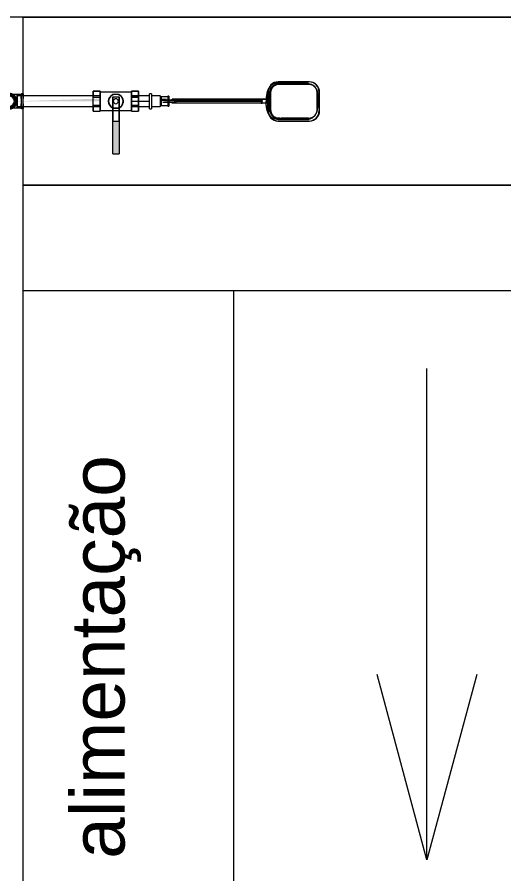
# Model space of a CAD drawing. Header units: metres. Extents: x 5 to 242, y -3 to 162.
# Drawn here: x 145.027 to 146.184, y 105.176 to 107.214 of the extents above; entities that cross this region are included whole.
import ezdxf

# ---------------------------------------------------------------- set-up
doc = ezdxf.new("R2010")
doc.units = ezdxf.units.M
doc.layers.add('1053_ARQ_BASE_MATADOURO_2_dwg', color=7, linetype='Continuous', lineweight=5, true_color=0x767676)
doc.layers.add('1053_ARQ_BASE_MATADOURO_dwg', color=7, linetype='Continuous', lineweight=5, true_color=0x767676)
for name, color, linetype, lineweight in [('A-PISO', 7, 'Continuous', 5), ('P-PIPE', 7, 'Continuous', 5), ('P-PIPE-CNTR', 7, 'Continuous', 5), ('P-SANR-FIXT', 7, 'Continuous', 5)]:
    doc.layers.add(name, color=color, linetype=linetype, lineweight=lineweight)
doc.styles.add('Arial_2', font='arial.ttf', dxfattribs={"height": 0.1275})

# ---------------------------------------------------------------- blocks, each defined once
blk = doc.blocks.new('RES_Torneira de Boia haste ABS Fortlev - RES_Torneira de Boia haste ABS Fortlev-V70-TÉRREO 1_20')
at = {"layer": 'P-SANR-FIXT', "color": 9, "true_color": 0xc0c0c0}
for p, q in [((-0.0178, 0), (-0.0178, -0.0049)), ((-0.0178, 0), (0.0178, 0)), ((-0.0178, 0), (0.0178, 0)), ((0.0178, -0.0049), (-0.0178, -0.0049)), ((0.0178, -0.0049), (-0.0178, -0.0049)), ((-0.0128, -0.0049), (-0.0128, -0.025)), ((0.0128, -0.0049), (-0.0128, -0.0049)), ((0.0128, -0.0049), (-0.0128, -0.0049)), ((0.0128, -0.025), (0.0128, -0.0049)), ((0.0178, -0.0049), (0.0178, 0)), ((-0.0128, -0.025), (-0.01, -0.0278)), ((0.0128, -0.025), (-0.0128, -0.025)), ((0.0128, -0.025), (-0.0128, -0.025)), ((-0.01, -0.0278), (-0.01, -0.0433)), ((0.01, -0.0278), (-0.01, -0.0278)), ((0.01, -0.0278), (-0.01, -0.0278)), ((-0.0025, -0.0317), (-0.0025, -0.0359)), ((-0.0025, -0.0332), (-0.0025, -0.0536)), ((-0.0025, -0.0585), (-0.0025, -0.0359)), ((0.0022, -0.0302), (0.0022, -0.0406)), ((0.0022, -0.0302), (0.0022, -0.0308)), ((0.0022, -0.0308), (0.0022, -0.0352)), ((0.0022, -0.0359), (0.0022, -0.0317)), ((0.0022, -0.0352), (0.0022, -0.0332)), ((0.0022, -0.0401), (0.0022, -0.0352)), ((0.0022, -0.0536), (0.0022, -0.0352)), ((0.0022, -0.0359), (0.0022, -0.0403)), ((0.0022, -0.0403), (0.0022, -0.0401)), ((0.0022, -0.0403), (0.0022, -0.0406)), ((0.0022, -0.0403), (0.0022, -0.0585)), ((0.004, -0.0407), (0.004, -0.0302)), ((0.004, -0.0308), (0.004, -0.0302)), ((0.004, -0.0401), (0.004, -0.0308)), ((0.004, -0.0407), (0.004, -0.0401)), ((0.01, -0.0278), (0.0128, -0.025)), ((0.01, -0.0433), (0.01, -0.0278)), ((-0.01, -0.0433), (-0.0119, -0.0438)), ((-0.0119, -0.0438), (-0.0119, -0.0461)), ((0.0119, -0.0438), (-0.0119, -0.0438)), ((0.0119, -0.0438), (-0.0119, -0.0438)), ((0.0119, -0.0461), (-0.0119, -0.0461)), ((0.0119, -0.0461), (-0.0119, -0.0461)), ((0.01, -0.0433), (-0.01, -0.0433)), ((0.01, -0.0433), (-0.01, -0.0433)), ((-0.0048, -0.0539), (-0.0048, -0.0541)), ((-0.0025, -0.0539), (-0.0048, -0.0539)), ((-0.0048, -0.2664), (-0.0048, -0.0539)), ((-0.0048, -0.0541), (-0.0025, -0.0541)), ((-0.0048, -0.2666), (-0.0048, -0.0541)), ((-0.0025, -0.0536), (-0.0025, -0.0624)), ((-0.0025, -0.0624), (-0.0025, -0.0539)), ((-0.0025, -0.0539), (-0.0025, -0.0541)), ((-0.0025, -0.0541), (-0.0025, -0.0626)), ((-0.0025, -0.0585), (-0.0025, -0.0625)), ((0.0005, -0.0597), (-0.0005, -0.0597)), ((-0.0005, -0.0597), (-0.0005, -0.0624)), ((-0.0005, -0.2653), (-0.0005, -0.0597)), ((-0.0005, -0.061), (-0.0005, -0.0626)), ((-0.0005, -0.061), (0.0005, -0.061)), ((-0.0005, -0.2677), (-0.0005, -0.061)), ((0.0005, -0.0624), (0.0005, -0.0597)), ((0.0005, -0.2653), (0.0005, -0.0597)), ((0.0005, -0.0626), (0.0005, -0.061)), ((0.0005, -0.2677), (0.0005, -0.061)), ((0.0022, -0.0541), (0.0022, -0.0539)), ((0.0048, -0.0539), (0.0022, -0.0539)), ((0.0022, -0.0626), (0.0022, -0.0541)), ((0.0022, -0.0541), (0.0048, -0.0541)), ((0.0022, -0.0625), (0.0022, -0.0585)), ((0.0048, -0.0541), (0.0048, -0.0539)), ((0.0048, -0.2666), (0.0048, -0.0541)), ((0.0119, -0.0438), (0.01, -0.0433)), ((0.0119, -0.0461), (0.0119, -0.0438)), ((-0.0005, -0.0624), (-0.0025, -0.0624)), ((-0.0025, -0.0626), (-0.0005, -0.0626)), ((-0.0005, -0.2664), (-0.0005, -0.0624)), ((-0.0005, -0.2666), (-0.0005, -0.0626)), ((0.0022, -0.0624), (0.0005, -0.0624)), ((0.0005, -0.2664), (0.0005, -0.0624)), ((0.0005, -0.0626), (0.0022, -0.0626)), ((0.0005, -0.2666), (0.0005, -0.0626)), ((-0.0229, -0.2815), (-0.0048, -0.2815)), ((-0.0048, -0.2826), (-0.0229, -0.2826)), ((0.0048, -0.2652), (-0.0048, -0.2652)), ((-0.0048, -0.2807), (-0.0048, -0.2652)), ((-0.0005, -0.2666), (-0.0048, -0.2666)), ((-0.0048, -0.2677), (0.0048, -0.2677)), ((-0.0048, -0.2832), (-0.0048, -0.2677)), ((-0.0048, -0.2807), (0.0048, -0.2807)), ((-0.0048, -0.2815), (-0.0048, -0.2807)), ((-0.0048, -0.2815), (0.0048, -0.2815)), ((-0.0048, -0.2826), (-0.0048, -0.2815)), ((0.0048, -0.2826), (-0.0048, -0.2826)), ((-0.0048, -0.2832), (-0.0048, -0.2826)), ((0.0048, -0.2832), (-0.0048, -0.2832)), ((-0.0005, -0.2653), (0.0005, -0.2653)), ((-0.0005, -0.2677), (-0.0005, -0.2666)), ((0.0005, -0.2677), (-0.0005, -0.2677)), ((0.0048, -0.2666), (0.0005, -0.2666)), ((0.0005, -0.2666), (0.0005, -0.2677)), ((0.0048, -0.2807), (0.0048, -0.2666)), ((0.0048, -0.2677), (0.0048, -0.2832)), ((0.0048, -0.2807), (0.0048, -0.2815)), ((0.0048, -0.2815), (0.0209, -0.2815)), ((0.0048, -0.2815), (0.0048, -0.2826)), ((0.0209, -0.2826), (0.0048, -0.2826)), ((0.0048, -0.2826), (0.0048, -0.2832)), ((-0.0472, -0.305), (-0.0472, -0.3061)), ((-0.0472, -0.3791), (-0.0472, -0.305)), ((-0.0427, -0.3029), (-0.0427, -0.3756)), ((-0.0198, -0.2864), (0, -0.2864)), ((0, -0.2875), (-0.0169, -0.2875)), ((0, -0.2864), (0.0198, -0.2864)), ((0.0169, -0.2875), (0, -0.2875)), ((0.0427, -0.3756), (0.0427, -0.3029)), ((-0.0472, -0.3061), (-0.0472, -0.3802)), ((-0.0412, -0.3785), (-0.0412, -0.3057)), ((-0.0403, -0.3126), (-0.0403, -0.3777)), ((-0.0403, -0.3779), (-0.0403, -0.3128)), ((-0.0399, -0.3068), (-0.0399, -0.3088)), ((0.0399, -0.3795), (0.0399, -0.3068)), ((0.0412, -0.3057), (0.0412, -0.3785)), ((0.0461, -0.3069), (0.0461, -0.3058)), ((0.0461, -0.3058), (0.0461, -0.3788)), ((0.0461, -0.3798), (0.0461, -0.3069)), ((0.0209, -0.4031), (-0.0225, -0.4031)), ((-0.0225, -0.4041), (0.0209, -0.4041)), ((0, -0.3978), (-0.0198, -0.3978)), ((-0.0169, -0.3988), (0, -0.3988)), ((0.0198, -0.3978), (0, -0.3978)), ((0, -0.3988), (0.0169, -0.3988))]:
    blk.add_line(p, q, dxfattribs=at)
at = {"layer": 'P-SANR-FIXT', "color": 254, "true_color": 0xd3d3d3}
for p, q in [((0.0022, -0.0624), (0.0022, -0.0536)), ((0.0022, -0.0539), (0.0022, -0.0624)), ((0.0048, -0.0541), (0.0048, -0.2664)), ((-0.0048, -0.2652), (-0.0048, -0.2677)), ((-0.0048, -0.2666), (-0.0048, -0.2664)), ((-0.0048, -0.2664), (-0.0005, -0.2664)), ((-0.0005, -0.2664), (-0.0005, -0.2653)), ((0.0005, -0.2653), (0.0005, -0.2664)), ((0.0005, -0.2664), (0.0048, -0.2664))]:
    blk.add_line(p, q, dxfattribs=at)
at = {"layer": 'P-SANR-FIXT', "color": 254, "true_color": 0xe0e0e0}
for p, q in [((0.0048, -0.2677), (0.0048, -0.2652)), ((0.0048, -0.2664), (0.0048, -0.2666))]:
    blk.add_line(p, q, dxfattribs=at)
at = {"layer": 'P-SANR-FIXT', "color": 9, "true_color": 0xc0c0c0, "flags": 128}
for points in [[(0.004, -0.0302), (0.0031, -0.0302), (0.0022, -0.0302)], [(0.0022, -0.0406), (0.0031, -0.0407), (0.004, -0.0407)], [(-0.0427, -0.3029), (-0.0424, -0.2996), (-0.0417, -0.2965), (-0.0406, -0.2937), (-0.0393, -0.2914), (-0.038, -0.2894), (-0.0365, -0.2877), (-0.0352, -0.2864), (-0.0338, -0.2853), (-0.0325, -0.2843), (-0.0313, -0.2835), (-0.0301, -0.2829), (-0.029, -0.2823), (-0.0279, -0.2817), (-0.0268, -0.2813), (-0.0258, -0.2809), (-0.0247, -0.2805), (-0.0237, -0.2801), (-0.0227, -0.2798), (-0.0217, -0.2795), (-0.0207, -0.2793), (-0.0196, -0.279), (-0.0186, -0.2788), (-0.0176, -0.2786), (-0.0166, -0.2784), (-0.0155, -0.2782), (-0.0145, -0.278), (-0.0134, -0.2779), (-0.0124, -0.2778), (-0.0113, -0.2776), (-0.0102, -0.2775), (-0.0091, -0.2774), (-0.008, -0.2773), (-0.0069, -0.2772), (-0.0058, -0.2772), (-0.0047, -0.2771), (-0.0036, -0.2771), (-0.0025, -0.277), (-0.0014, -0.277), (-0.0003, -0.277), (0, -0.277)], [(0.0427, -0.3029), (0.0424, -0.2996), (0.0417, -0.2965), (0.0406, -0.2937), (0.0393, -0.2914), (0.038, -0.2894), (0.0365, -0.2877), (0.0352, -0.2864), (0.0338, -0.2853), (0.0325, -0.2843), (0.0313, -0.2835), (0.0301, -0.2829), (0.029, -0.2823), (0.0279, -0.2817), (0.0268, -0.2813), (0.0258, -0.2809), (0.0247, -0.2805), (0.0237, -0.2801), (0.0227, -0.2798), (0.0217, -0.2795), (0.0207, -0.2793), (0.0196, -0.279), (0.0186, -0.2788), (0.0176, -0.2786), (0.0166, -0.2784), (0.0155, -0.2782), (0.0145, -0.278), (0.0134, -0.2779), (0.0124, -0.2778), (0.0113, -0.2776), (0.0102, -0.2775), (0.0091, -0.2774), (0.008, -0.2773), (0.0069, -0.2772), (0.0058, -0.2772), (0.0047, -0.2771), (0.0036, -0.2771), (0.0025, -0.277), (0.0014, -0.277), (0.0003, -0.277), (0, -0.277)], [(-0.0427, -0.3756), (-0.0424, -0.3789), (-0.0417, -0.382), (-0.0406, -0.3848), (-0.0393, -0.3871), (-0.038, -0.3891), (-0.0365, -0.3908), (-0.0352, -0.3921), (-0.034, -0.3931)], [(0.0427, -0.3756), (0.0424, -0.3789), (0.0417, -0.382), (0.0406, -0.3848), (0.0393, -0.3871), (0.038, -0.3891), (0.0365, -0.3908), (0.0352, -0.3921), (0.034, -0.3931)], [(-0.0291, -0.3962), (-0.028, -0.3967), (-0.0269, -0.3972), (-0.0258, -0.3976), (-0.0248, -0.398), (-0.0238, -0.3983), (-0.0227, -0.3987), (-0.0217, -0.3989), (-0.0207, -0.3992), (-0.0197, -0.3995), (-0.0187, -0.3997), (-0.0176, -0.3999), (-0.0166, -0.4001), (-0.0156, -0.4003), (-0.0145, -0.4004), (-0.0135, -0.4006), (-0.0124, -0.4007), (-0.0113, -0.4009), (-0.0103, -0.401), (-0.0092, -0.4011), (-0.0081, -0.4012), (-0.007, -0.4013), (-0.0059, -0.4013), (-0.0048, -0.4014), (-0.0037, -0.4014), (-0.0026, -0.4015), (-0.0015, -0.4015), (-0.0004, -0.4015), (0, -0.4015)], [(0.0291, -0.3962), (0.028, -0.3967), (0.0269, -0.3972), (0.0258, -0.3976), (0.0248, -0.398), (0.0238, -0.3983), (0.0227, -0.3987), (0.0217, -0.3989), (0.0207, -0.3992), (0.0197, -0.3995), (0.0187, -0.3997), (0.0176, -0.3999), (0.0166, -0.4001), (0.0156, -0.4003), (0.0145, -0.4004), (0.0135, -0.4006), (0.0124, -0.4007), (0.0113, -0.4009), (0.0103, -0.401), (0.0092, -0.4011), (0.0081, -0.4012), (0.007, -0.4013), (0.0059, -0.4013), (0.0048, -0.4014), (0.0037, -0.4014), (0.0026, -0.4015), (0.0015, -0.4015), (0.0004, -0.4015), (0, -0.4015)]]:
    blk.add_lwpolyline(points, dxfattribs=at)
at = {"layer": 'P-SANR-FIXT', "color": 9, "true_color": 0xc0c0c0}
for centre, major_axis, start_param, end_param in [((-0.0229, -0.305), (-0.0243, 0), 4.712389, 6.283185), ((-0.0229, -0.3061), (-0.0243, 0), 4.712389, 6.283185), ((0.0209, -0.3058), (0.0252, 0), 0, 1.570796), ((0.0209, -0.3069), (0.0252, 0), 0, 1.570796), ((-0.0162, -0.3128), (-0.0241, 0), 6.10878, 6.283185), ((-0.0225, -0.3791), (0.0248, 0), 3.141593, 4.712389), ((-0.0225, -0.3802), (0.0248, 0), 3.141593, 4.712389), ((-0.0206, -0.3779), (0.0197, 0), 3.141593, 3.414756), ((0.0209, -0.3788), (-0.0252, 0), 1.570796, 3.141593), ((0.0209, -0.3798), (-0.0252, 0), 1.570796, 3.141593)]:
    blk.add_ellipse(centre, major_axis=major_axis, ratio=0.965926, start_param=start_param, end_param=end_param, dxfattribs=at)
for points, knots in [([(-0.0412, -0.3057), (-0.0412, -0.3034), (-0.0403, -0.299), (-0.0371, -0.2937), (-0.033, -0.2902), (-0.0289, -0.288), (-0.0244, -0.2867), (-0.0214, -0.2864), (-0.0198, -0.2864)], [-1, -1, -1, -1, -0.785714, -0.571429, -0.428571, -0.285714, -0.142857, 0, 0, 0, 0]), ([(-0.0169, -0.2875), (-0.0182, -0.2874), (-0.02, -0.2875), (-0.0223, -0.2879), (-0.0241, -0.2883), (-0.0259, -0.2888), (-0.0282, -0.2896), (-0.0305, -0.2908), (-0.0328, -0.2924), (-0.0352, -0.2945), (-0.0376, -0.2977), (-0.0395, -0.3021), (-0.0399, -0.3052), (-0.0399, -0.3068)], [-1, -1, -1, -1, -0.892857, -0.839286, -0.785714, -0.732143, -0.678571, -0.571429, -0.5, -0.428571, -0.285714, -0.142857, 0, 0, 0, 0]), ([(0.0399, -0.3068), (0.0399, -0.3056), (0.0397, -0.3032), (0.0386, -0.2999), (0.0369, -0.2967), (0.0344, -0.2936), (0.0315, -0.2914), (0.0287, -0.2899), (0.0265, -0.2889), (0.0241, -0.2882), (0.021, -0.2876), (0.0186, -0.2874), (0.0169, -0.2875)], [-1, -1, -1, -1, -0.892857, -0.785714, -0.678571, -0.571429, -0.428571, -0.357143, -0.285714, -0.214286, -0.142857, 0, 0, 0, 0]), ([(0.0198, -0.2864), (0.0221, -0.2864), (0.025, -0.2868), (0.0283, -0.2879), (0.0305, -0.2888), (0.0333, -0.2905), (0.0365, -0.2932), (0.0392, -0.297), (0.0408, -0.3012), (0.0412, -0.3042), (0.0412, -0.3057)], [-1, -1, -1, -1, -0.785714, -0.732143, -0.678571, -0.571429, -0.428571, -0.285714, -0.142857, 0, 0, 0, 0]), ([(-0.0198, -0.3978), (-0.0221, -0.3978), (-0.025, -0.3974), (-0.0283, -0.3963), (-0.0305, -0.3954), (-0.0333, -0.3938), (-0.0365, -0.391), (-0.0392, -0.3872), (-0.0408, -0.383), (-0.0412, -0.38), (-0.0412, -0.3785)], [-1, -1, -1, -1, -0.785714, -0.732143, -0.678571, -0.571429, -0.428571, -0.285714, -0.142857, 0, 0, 0, 0]), ([(-0.0395, -0.3831), (-0.0392, -0.3847), (-0.0381, -0.3877), (-0.0352, -0.3918), (-0.032, -0.3945), (-0.0291, -0.3962), (-0.0268, -0.3972), (-0.0244, -0.398), (-0.0211, -0.3987), (-0.0186, -0.3989), (-0.0169, -0.3988)], [-1, -1, -1, -1, -0.833333, -0.666667, -0.5, -0.416667, -0.333333, -0.25, -0.166667, 0, 0, 0, 0]), ([(0.0169, -0.3988), (0.0182, -0.3988), (0.02, -0.3988), (0.0223, -0.3984), (0.0241, -0.398), (0.0259, -0.3975), (0.0282, -0.3967), (0.0305, -0.3955), (0.0328, -0.3939), (0.0352, -0.3918), (0.0376, -0.3886), (0.0395, -0.3842), (0.0399, -0.3811), (0.0399, -0.3795)], [-1, -1, -1, -1, -0.892857, -0.839286, -0.785714, -0.732143, -0.678571, -0.571429, -0.5, -0.428571, -0.285714, -0.142857, 0, 0, 0, 0]), ([(0.0412, -0.3785), (0.0412, -0.3808), (0.0403, -0.3852), (0.0371, -0.3905), (0.033, -0.394), (0.0289, -0.3962), (0.0244, -0.3975), (0.0213, -0.3978), (0.0198, -0.3978)], [-1, -1, -1, -1, -0.785714, -0.571429, -0.428571, -0.285714, -0.142857, 0, 0, 0, 0])]:
    blk.add_open_spline(points, degree=3, knots=knots, dxfattribs=at)
for points in [[(-0.0399, -0.3088), (-0.04, -0.3093), (-0.0402, -0.3105), (-0.0403, -0.3118), (-0.0403, -0.3126)], [(-0.0403, -0.3777), (-0.0403, -0.3779), (-0.0403, -0.3785), (-0.0402, -0.379), (-0.0402, -0.3793)], [(-0.0402, -0.3793), (-0.0402, -0.3799), (-0.04, -0.3812), (-0.0397, -0.3825), (-0.0395, -0.3831)]]:
    blk.add_open_spline(points, degree=3, dxfattribs=at)
blk = doc.blocks.new('Valvula esfera BSP-PN30 - Válvula Esfera BSP - TupyValve - Válvula Esfera BSP TupyValve PN30 Plena-3956555-TÉRREO 1_20')
at = {"layer": 'P-PIPE', "true_color": 0x7f7f7f}
blk.add_hatch(color=8, dxfattribs=at).paths.add_polyline_path([(-0.0474, 0.0295), (-0.0474, 0.0445), (-0.125, 0.0445), (-0.125, 0.0295)])
at = {"layer": 'P-PIPE'}
for p, q in [((-0.0099, 0.0905), (-0.0237, 0.0905)), ((-0.0237, 0.0905), (-0.0097, 0.0905)), ((-0.0237, 0.0905), (-0.0237, 0.074)), ((-0.0237, 0.0905), (-0.0237, 0.074)), ((-0.0174, 0.0905), (-0.0045, 0.0905)), ((-0.0174, 0.0905), (0.0174, 0.0905)), ((-0.0099, 0.0905), (-0.0099, 0.074)), ((-0.0097, 0.0905), (0.0099, 0.0905)), ((-0.0097, 0.0905), (-0.0097, 0.074)), ((0.0045, 0.0905), (0.0174, 0.0905)), ((0.0237, 0.0905), (0.0097, 0.0905)), ((0.0097, 0.0905), (0.0097, 0.074)), ((0.0099, 0.0905), (0.0237, 0.0905)), ((0.0099, 0.0905), (0.0099, 0.074)), ((0.0237, 0.074), (0.0237, 0.0905)), ((0.0237, 0.0905), (0.0237, 0.074)), ((-0.0097, 0.074), (-0.0237, 0.074)), ((-0.0237, 0.074), (-0.0099, 0.074)), ((-0.0218, 0.074), (-0.0218, 0)), ((-0.0218, 0.074), (-0.0056, 0.074)), ((-0.0218, 0.074), (0.0218, 0.074)), ((0.0174, 0.074), (-0.0174, 0.074)), ((-0.0045, 0.074), (-0.0174, 0.074)), ((0.0099, 0.074), (-0.0097, 0.074)), ((0.0174, 0.074), (0.0045, 0.074)), ((0.0056, 0.074), (0.0218, 0.074)), ((0.0097, 0.074), (0.0237, 0.074)), ((0.0237, 0.074), (0.0099, 0.074)), ((0.0218, 0), (0.0218, 0.074)), ((-0.125, 0.0445), (-0.0474, 0.0445)), ((-0.125, 0.0445), (-0.125, 0.0295)), ((-0.0174, 0.0445), (-0.0474, 0.0445)), ((-0.0474, 0.0445), (-0.0154, 0.0445)), ((-0.0474, 0.0445), (-0.0474, 0.0295)), ((0.01, 0.0445), (-0.0174, 0.0445)), ((-0.0174, 0.0295), (-0.0174, 0.0445)), ((-0.0154, 0.0445), (0.01, 0.0445)), ((-0.0154, 0.0445), (-0.0154, 0.0295)), ((0.01, 0.0445), (0.01, 0.0295)), ((0.01, 0.0445), (0.01, 0.0295)), ((-0.0474, 0.0295), (-0.125, 0.0295)), ((-0.0154, 0.0295), (-0.0474, 0.0295)), ((-0.0474, 0.0295), (-0.0174, 0.0295)), ((-0.0174, 0.0295), (0.01, 0.0295)), ((0.01, 0.0295), (-0.0154, 0.0295)), ((-0.0096, 0), (-0.0237, 0)), ((-0.0237, 0), (-0.01, 0)), ((-0.0237, 0), (-0.0237, -0.0165)), ((-0.0237, 0), (-0.0237, -0.0165)), ((0.0218, 0), (-0.0218, 0)), ((0.0218, 0), (-0.0218, 0)), ((-0.0174, 0), (0.0174, 0)), ((-0.0174, 0), (0.0174, 0)), ((-0.01, 0), (0.0096, 0)), ((-0.01, 0), (-0.01, -0.0165)), ((0.01, 0), (-0.0096, 0)), ((-0.0096, 0), (-0.0096, -0.0165)), ((0.0096, 0), (0.0237, 0)), ((0.0096, 0), (0.0096, -0.0165)), ((0.0237, 0), (0.01, 0)), ((0.01, 0), (0.01, -0.0165)), ((0.0237, -0.0165), (0.0237, 0)), ((0.0237, 0), (0.0237, -0.0165)), ((-0.01, -0.0165), (-0.0237, -0.0165)), ((-0.0237, -0.0165), (-0.0096, -0.0165)), ((0.0174, -0.0165), (-0.0174, -0.0165)), ((0.0174, -0.0165), (-0.0174, -0.0165)), ((0.0096, -0.0165), (-0.01, -0.0165)), ((-0.0096, -0.0165), (0.01, -0.0165)), ((0.0237, -0.0165), (0.0096, -0.0165)), ((0.01, -0.0165), (0.0237, -0.0165))]:
    blk.add_line(p, q, dxfattribs=at)
for centre, radius, start, end in [((-0.0003, 0.037), 0.0174, 360, 180), ((0, 0.037), 0.006, 0, 180), ((0, 0.037), 0.006, 360, 180), ((0, 0.037), 0.006, 0, 180), ((0, 0.037), 0.006, 0, 180), ((-0.0003, 0.037), 0.0174, 180, 360), ((0, 0.037), 0.006, 180, 360), ((0, 0.037), 0.006, 180, 360), ((0, 0.037), 0.006, 180, 360), ((0, 0.037), 0.006, 180, 360)]:
    blk.add_arc(centre, radius, start, end, dxfattribs=at)
for points, knots in [([(-0.0177, 0.037), (-0.0177, 0.0381), (-0.0175, 0.0397), (-0.0171, 0.0415), (-0.0169, 0.0424), (-0.0166, 0.0433), (-0.0161, 0.0445), (-0.0154, 0.0458), (-0.0146, 0.047), (-0.0138, 0.0481), (-0.0128, 0.0492), (-0.0114, 0.0505), (-0.0098, 0.0516), (-0.0081, 0.0526), (-0.0067, 0.0532), (-0.0052, 0.0537), (-0.0032, 0.0542), (-0.001, 0.0544), (0.0011, 0.0543), (0.0032, 0.0541), (0.0053, 0.0535), (0.0072, 0.0527), (0.009, 0.0518), (0.0106, 0.0506), (0.012, 0.0493), (0.013, 0.0482), (0.0139, 0.047), (0.0147, 0.0458), (0.0154, 0.0445), (0.016, 0.0431), (0.0164, 0.0417), (0.0168, 0.0397), (0.017, 0.0381), (0.0171, 0.037)], [0, 0, 0, 0, 0.055556, 0.083333, 0.097222, 0.111111, 0.138889, 0.166667, 0.194444, 0.222222, 0.25, 0.277778, 0.333333, 0.361111, 0.388889, 0.416667, 0.444444, 0.5, 0.527778, 0.555556, 0.611111, 0.638889, 0.666667, 0.722222, 0.75, 0.777778, 0.805556, 0.833333, 0.861111, 0.888889, 0.916667, 0.944444, 1, 1, 1, 1]), ([(0.0171, 0.037), (0.017, 0.0359), (0.0168, 0.0343), (0.0164, 0.0323), (0.016, 0.0309), (0.0154, 0.0295), (0.0147, 0.0282), (0.0139, 0.027), (0.013, 0.0258), (0.012, 0.0247), (0.0106, 0.0234), (0.009, 0.0222), (0.0072, 0.0213), (0.0058, 0.0207), (0.0042, 0.0202), (0.0022, 0.0197), (0.0001, 0.0196), (-0.0021, 0.0197), (-0.0042, 0.02), (-0.0062, 0.0206), (-0.0081, 0.0214), (-0.0098, 0.0224), (-0.0114, 0.0235), (-0.0128, 0.0248), (-0.0138, 0.0259), (-0.0146, 0.027), (-0.0154, 0.0282), (-0.0161, 0.0295), (-0.0166, 0.0307), (-0.0169, 0.0316), (-0.0171, 0.0325), (-0.0175, 0.0343), (-0.0177, 0.0359), (-0.0177, 0.037)], [0, 0, 0, 0, 0.055556, 0.083333, 0.111111, 0.138889, 0.166667, 0.194444, 0.222222, 0.25, 0.277778, 0.333333, 0.361111, 0.388889, 0.416667, 0.444444, 0.5, 0.527778, 0.555556, 0.611111, 0.638889, 0.666667, 0.722222, 0.75, 0.777778, 0.805556, 0.833333, 0.861111, 0.888889, 0.902778, 0.916667, 0.944444, 1, 1, 1, 1])]:
    blk.add_open_spline(points, degree=3, knots=knots, dxfattribs=at)
blk = doc.blocks.new('AÇO_Cotovelo 90 45 - AÇO_Cotovelo 90 45-V67-TÉRREO 1_20')
at = {"layer": 'P-PIPE'}
for p, q in [((127.3273, 117.3287), (127.3273, 117.3142)), ((127.3431, 117.3287), (127.3273, 117.3287)), ((127.3273, 117.3287), (127.3431, 117.3287)), ((127.3346, 117.3287), (127.3311, 117.3287)), ((127.3589, 117.3287), (127.3431, 117.3287)), ((127.3431, 117.3287), (127.3589, 117.3287)), ((127.3552, 117.3287), (127.3516, 117.3287)), ((127.3589, 117.3142), (127.3589, 117.3287)), ((127.3273, 117.3142), (127.3431, 117.3142)), ((127.3346, 117.3142), (127.3311, 117.3142)), ((127.3431, 117.3142), (127.3589, 117.3142)), ((127.3552, 117.3142), (127.3516, 117.3142))]:
    blk.add_line(p, q, dxfattribs=at)
at = {"layer": 'P-PIPE', "flags": 128}
for points in [[(127.3431, 117.3658), (127.3424, 117.3658), (127.3417, 117.3657), (127.3409, 117.3657), (127.3402, 117.3656), (127.3395, 117.3654), (127.3388, 117.3653), (127.3381, 117.3651), (127.3374, 117.3649), (127.3367, 117.3646), (127.336, 117.3643), (127.3353, 117.364), (127.3347, 117.3637), (127.334, 117.3634), (127.3334, 117.363), (127.3328, 117.3626), (127.3322, 117.3622), (127.3316, 117.3617), (127.331, 117.3612), (127.3305, 117.3607), (127.33, 117.3602), (127.3295, 117.3597), (127.329, 117.3591), (127.3286, 117.3586), (127.3281, 117.358), (127.3277, 117.3574), (127.3273, 117.3567), (127.327, 117.3561), (127.3266, 117.3555), (127.3263, 117.3548), (127.3261, 117.3541), (127.3258, 117.3534), (127.3256, 117.3527), (127.3254, 117.352), (127.3252, 117.3513), (127.3251, 117.3506), (127.325, 117.3499), (127.3249, 117.3491), (127.3248, 117.3484), (127.3248, 117.3477), (127.3248, 117.3469), (127.3249, 117.3462), (127.3249, 117.3455), (127.325, 117.3448), (127.3251, 117.344), (127.3253, 117.3433), (127.3255, 117.3426), (127.3257, 117.3419), (127.3259, 117.3412), (127.3262, 117.3405), (127.3265, 117.3399), (127.3268, 117.3392), (127.3271, 117.3386), (127.3275, 117.3379), (127.3279, 117.3373), (127.3283, 117.3367), (127.3288, 117.3361), (127.3292, 117.3356), (127.3297, 117.335), (127.3302, 117.3345), (127.3308, 117.334), (127.3313, 117.3335), (127.3319, 117.333), (127.3325, 117.3326), (127.3331, 117.3322), (127.3337, 117.3318), (127.3343, 117.3314), (127.335, 117.3311), (127.3356, 117.3308), (127.3363, 117.3305), (127.337, 117.3302), (127.3377, 117.33), (127.3384, 117.3298), (127.3391, 117.3296), (127.3398, 117.3295), (127.3405, 117.3294), (127.3413, 117.3293), (127.342, 117.3292), (127.3427, 117.3292), (127.3431, 117.3292)], [(127.3431, 117.3342), (127.3426, 117.3342), (127.3421, 117.3342), (127.3415, 117.3343), (127.341, 117.3344), (127.3405, 117.3344), (127.34, 117.3346), (127.3394, 117.3347), (127.3389, 117.3349), (127.3384, 117.335), (127.3379, 117.3352), (127.3375, 117.3355), (127.337, 117.3357), (127.3365, 117.3359), (127.3361, 117.3362), (127.3356, 117.3365), (127.3352, 117.3368), (127.3348, 117.3371), (127.3343, 117.3375), (127.334, 117.3378), (127.3336, 117.3382), (127.3332, 117.3386), (127.3329, 117.339), (127.3325, 117.3394), (127.3322, 117.3399), (127.3319, 117.3403), (127.3316, 117.3408), (127.3314, 117.3412), (127.3311, 117.3417), (127.3309, 117.3422), (127.3307, 117.3427), (127.3305, 117.3432), (127.3304, 117.3437), (127.3302, 117.3442), (127.3301, 117.3447), (127.33, 117.3452), (127.3299, 117.3457), (127.3299, 117.3463), (127.3298, 117.3468), (127.3298, 117.3473), (127.3298, 117.3479), (127.3298, 117.3484), (127.3299, 117.3489), (127.33, 117.3495), (127.3301, 117.35), (127.3302, 117.3505), (127.3303, 117.351), (127.3304, 117.3515), (127.3306, 117.352), (127.3308, 117.3525), (127.331, 117.353), (127.3313, 117.3535), (127.3315, 117.354), (127.3318, 117.3544), (127.3321, 117.3549), (127.3324, 117.3553), (127.3327, 117.3557), (127.333, 117.3561), (127.3334, 117.3565), (127.3337, 117.3569), (127.3341, 117.3573), (127.3345, 117.3576), (127.3349, 117.358), (127.3354, 117.3583), (127.3358, 117.3586), (127.3363, 117.3589), (127.3367, 117.3591), (127.3372, 117.3594), (127.3377, 117.3596), (127.3382, 117.3598), (127.3387, 117.36), (127.3392, 117.3602), (127.3397, 117.3603), (127.3402, 117.3605), (127.3407, 117.3606), (127.3412, 117.3607), (127.3418, 117.3607), (127.3423, 117.3608), (127.3428, 117.3608), (127.3431, 117.3608)], [(127.3431, 117.3292), (127.3438, 117.3292), (127.3446, 117.3292), (127.3453, 117.3293), (127.346, 117.3294), (127.3468, 117.3295), (127.3475, 117.3297), (127.3482, 117.3299), (127.3489, 117.3301), (127.3496, 117.3304), (127.3502, 117.3306), (127.3509, 117.3309), (127.3516, 117.3313), (127.3522, 117.3316), (127.3528, 117.332), (127.3534, 117.3324), (127.354, 117.3328), (127.3546, 117.3333), (127.3552, 117.3337), (127.3557, 117.3342), (127.3562, 117.3347), (127.3567, 117.3353), (127.3572, 117.3358), (127.3577, 117.3364), (127.3581, 117.337), (127.3585, 117.3376), (127.3589, 117.3382), (127.3593, 117.3389), (127.3596, 117.3395), (127.3599, 117.3402), (127.3602, 117.3409), (127.3604, 117.3415), (127.3606, 117.3422), (127.3608, 117.3429), (127.361, 117.3437), (127.3612, 117.3444), (127.3613, 117.3451), (127.3613, 117.3458), (127.3614, 117.3466), (127.3614, 117.3473), (127.3614, 117.348), (127.3614, 117.3487), (127.3613, 117.3495), (127.3612, 117.3502), (127.3611, 117.3509), (127.3609, 117.3516), (127.3608, 117.3524), (127.3605, 117.3531), (127.3603, 117.3537), (127.36, 117.3544), (127.3598, 117.3551), (127.3594, 117.3558), (127.3591, 117.3564), (127.3587, 117.357), (127.3583, 117.3577), (127.3579, 117.3583), (127.3575, 117.3588), (127.357, 117.3594), (127.3565, 117.3599), (127.356, 117.3605), (127.3555, 117.361), (127.3549, 117.3615), (127.3544, 117.3619), (127.3538, 117.3624), (127.3532, 117.3628), (127.3526, 117.3632), (127.3519, 117.3635), (127.3513, 117.3639), (127.3506, 117.3642), (127.3499, 117.3645), (127.3492, 117.3647), (127.3486, 117.365), (127.3478, 117.3652), (127.3471, 117.3653), (127.3464, 117.3655), (127.3457, 117.3656), (127.345, 117.3657), (127.3442, 117.3657), (127.3435, 117.3658), (127.3431, 117.3658)], [(127.3431, 117.3608), (127.3436, 117.3608), (127.3442, 117.3607), (127.3447, 117.3607), (127.3452, 117.3606), (127.3458, 117.3605), (127.3463, 117.3604), (127.3468, 117.3603), (127.3473, 117.3601), (127.3478, 117.3599), (127.3483, 117.3597), (127.3488, 117.3595), (127.3493, 117.3593), (127.3497, 117.359), (127.3502, 117.3588), (127.3506, 117.3585), (127.3511, 117.3582), (127.3515, 117.3578), (127.3519, 117.3575), (127.3523, 117.3571), (127.3527, 117.3568), (127.353, 117.3564), (127.3534, 117.356), (127.3537, 117.3555), (127.354, 117.3551), (127.3543, 117.3547), (127.3546, 117.3542), (127.3548, 117.3538), (127.3551, 117.3533), (127.3553, 117.3528), (127.3555, 117.3523), (127.3557, 117.3518), (127.3559, 117.3513), (127.356, 117.3508), (127.3561, 117.3503), (127.3562, 117.3497), (127.3563, 117.3492), (127.3564, 117.3487), (127.3564, 117.3482), (127.3564, 117.3476), (127.3564, 117.3471), (127.3564, 117.3466), (127.3563, 117.346), (127.3563, 117.3455), (127.3562, 117.345), (127.3561, 117.3445), (127.3559, 117.3439), (127.3558, 117.3434), (127.3556, 117.3429), (127.3554, 117.3424), (127.3552, 117.3419), (127.355, 117.3415), (127.3547, 117.341), (127.3545, 117.3405), (127.3542, 117.3401), (127.3539, 117.3397), (127.3535, 117.3392), (127.3532, 117.3388), (127.3529, 117.3384), (127.3525, 117.338), (127.3521, 117.3377), (127.3517, 117.3373), (127.3513, 117.337), (127.3509, 117.3367), (127.3504, 117.3364), (127.35, 117.3361), (127.3495, 117.3358), (127.349, 117.3356), (127.3486, 117.3353), (127.3481, 117.3351), (127.3476, 117.335), (127.3471, 117.3348), (127.3466, 117.3346), (127.346, 117.3345), (127.3455, 117.3344), (127.345, 117.3343), (127.3445, 117.3343), (127.3439, 117.3342), (127.3434, 117.3342), (127.3431, 117.3342)], [(127.3273, 117.3475), (127.3273, 117.3474), (127.3273, 117.3473), (127.3273, 117.3472), (127.3273, 117.3471), (127.3273, 117.3469), (127.3273, 117.3468), (127.3273, 117.3465), (127.3273, 117.3463), (127.3273, 117.346), (127.3273, 117.3457), (127.3273, 117.3454), (127.3273, 117.345), (127.3273, 117.3446), (127.3273, 117.3442), (127.3273, 117.3438), (127.3273, 117.3433), (127.3273, 117.3428), (127.3273, 117.3423), (127.3273, 117.3418), (127.3273, 117.3412), (127.3273, 117.3407), (127.3273, 117.3401), (127.3273, 117.3395), (127.3273, 117.3388), (127.3273, 117.3382), (127.3273, 117.3375), (127.3273, 117.3369), (127.3273, 117.3362), (127.3273, 117.3355), (127.3273, 117.3348), (127.3273, 117.3341), (127.3273, 117.3334), (127.3273, 117.3326), (127.3273, 117.3319), (127.3273, 117.3311), (127.3273, 117.3304), (127.3273, 117.3296), (127.3273, 117.3289), (127.3273, 117.3287)], [(127.3589, 117.3287), (127.3589, 117.3294), (127.3589, 117.3302), (127.3589, 117.3309), (127.3589, 117.3317), (127.3589, 117.3324), (127.3589, 117.3332), (127.3589, 117.3339), (127.3589, 117.3346), (127.3589, 117.3353), (127.3589, 117.336), (127.3589, 117.3367), (127.3589, 117.3374), (127.3589, 117.338), (127.3589, 117.3387), (127.3589, 117.3393), (127.3589, 117.3399), (127.3589, 117.3405), (127.3589, 117.3411), (127.3589, 117.3416), (127.3589, 117.3422), (127.3589, 117.3427), (127.3589, 117.3432), (127.3589, 117.3436), (127.3589, 117.3441), (127.3589, 117.3445), (127.3589, 117.3449), (127.3589, 117.3453), (127.3589, 117.3456), (127.3589, 117.3459), (127.3589, 117.3462), (127.3589, 117.3465), (127.3589, 117.3467), (127.3589, 117.3469), (127.3589, 117.3471), (127.3589, 117.3472), (127.3589, 117.3473), (127.3589, 117.3474), (127.3589, 117.3475)], [(127.3248, 117.3167), (127.3248, 117.3168), (127.3248, 117.3169), (127.3248, 117.317), (127.3248, 117.3171), (127.3249, 117.3172), (127.3249, 117.3173), (127.3249, 117.3174), (127.3249, 117.3175), (127.325, 117.3176), (127.325, 117.3177), (127.3251, 117.3177), (127.3251, 117.3178), (127.3251, 117.3179), (127.3252, 117.318), (127.3253, 117.3181), (127.3253, 117.3182), (127.3254, 117.3183), (127.3254, 117.3183), (127.3255, 117.3184), (127.3256, 117.3185), (127.3256, 117.3185), (127.3257, 117.3186), (127.3258, 117.3187), (127.3259, 117.3187), (127.326, 117.3188), (127.3261, 117.3188), (127.3261, 117.3189), (127.3262, 117.3189), (127.3263, 117.319), (127.3264, 117.319), (127.3265, 117.319), (127.3266, 117.3191), (127.3267, 117.3191), (127.3268, 117.3191), (127.3269, 117.3191), (127.327, 117.3192), (127.3271, 117.3192), (127.3272, 117.3192), (127.3273, 117.3192), (127.3273, 117.3192)], [(127.3273, 117.3142), (127.3272, 117.3142), (127.3271, 117.3142), (127.327, 117.3142), (127.3269, 117.3142), (127.3268, 117.3142), (127.3267, 117.3143), (127.3266, 117.3143), (127.3265, 117.3143), (127.3264, 117.3143), (127.3263, 117.3144), (127.3263, 117.3144), (127.3262, 117.3145), (127.3261, 117.3145), (127.326, 117.3146), (127.3259, 117.3146), (127.3258, 117.3147), (127.3257, 117.3147), (127.3257, 117.3148), (127.3256, 117.3149), (127.3255, 117.3149), (127.3255, 117.315), (127.3254, 117.3151), (127.3253, 117.3152), (127.3253, 117.3153), (127.3252, 117.3153), (127.3252, 117.3154), (127.3251, 117.3155), (127.3251, 117.3156), (127.325, 117.3157), (127.325, 117.3158), (127.325, 117.3159), (127.3249, 117.316), (127.3249, 117.3161), (127.3249, 117.3162), (127.3249, 117.3163), (127.3248, 117.3164), (127.3248, 117.3165), (127.3248, 117.3166), (127.3248, 117.3167), (127.3248, 117.3167)], [(127.3431, 117.3192), (127.3425, 117.3192), (127.3419, 117.3192), (127.3412, 117.3192), (127.3406, 117.3192), (127.34, 117.3192), (127.3394, 117.3192), (127.3387, 117.3192), (127.3381, 117.3192), (127.3376, 117.3192), (127.337, 117.3192), (127.3364, 117.3192), (127.3358, 117.3192), (127.3353, 117.3192), (127.3347, 117.3192), (127.3342, 117.3192), (127.3337, 117.3192), (127.3332, 117.3192), (127.3327, 117.3192), (127.3322, 117.3192), (127.3318, 117.3192), (127.3314, 117.3192), (127.3309, 117.3192), (127.3305, 117.3192), (127.3302, 117.3192), (127.3298, 117.3192), (127.3295, 117.3192), (127.3292, 117.3192), (127.3289, 117.3192), (127.3286, 117.3192), (127.3284, 117.3192), (127.3282, 117.3192), (127.328, 117.3192), (127.3278, 117.3192), (127.3277, 117.3192), (127.3275, 117.3192), (127.3275, 117.3192), (127.3274, 117.3192), (127.3273, 117.3192)], [(127.3273, 117.3192), (127.3274, 117.3192), (127.3274, 117.3192), (127.3275, 117.3192), (127.3276, 117.3192), (127.3278, 117.3192), (127.3279, 117.3192), (127.3281, 117.3192), (127.3283, 117.3192), (127.3286, 117.3192), (127.3288, 117.3192), (127.3291, 117.3192), (127.3294, 117.3192), (127.3297, 117.3192), (127.3301, 117.3192), (127.3304, 117.3192), (127.3308, 117.3192), (127.3312, 117.3192), (127.3317, 117.3192), (127.3321, 117.3192), (127.3326, 117.3192), (127.333, 117.3192), (127.3335, 117.3192), (127.3341, 117.3192), (127.3346, 117.3192), (127.3351, 117.3192), (127.3357, 117.3192), (127.3362, 117.3192), (127.3368, 117.3192)], [(127.3589, 117.3192), (127.3589, 117.3192), (127.3588, 117.3192), (127.3587, 117.3192), (127.3586, 117.3192), (127.3585, 117.3192), (127.3583, 117.3192), (127.3581, 117.3192), (127.3579, 117.3192), (127.3577, 117.3192), (127.3574, 117.3192), (127.3571, 117.3192), (127.3568, 117.3192), (127.3565, 117.3192), (127.3562, 117.3192), (127.3558, 117.3192), (127.3554, 117.3192), (127.355, 117.3192), (127.3546, 117.3192), (127.3541, 117.3192), (127.3537, 117.3192), (127.3532, 117.3192), (127.3527, 117.3192), (127.3522, 117.3192), (127.3517, 117.3192), (127.3511, 117.3192), (127.3506, 117.3192), (127.35, 117.3192), (127.3494, 117.3192), (127.3488, 117.3192), (127.3482, 117.3192), (127.3476, 117.3192), (127.347, 117.3192), (127.3464, 117.3192), (127.3458, 117.3192), (127.3452, 117.3192), (127.3445, 117.3192), (127.3439, 117.3192), (127.3433, 117.3192), (127.3431, 117.3192)], [(127.3493, 117.3192), (127.3498, 117.3192), (127.3504, 117.3192), (127.351, 117.3192), (127.3515, 117.3192), (127.352, 117.3192), (127.3526, 117.3192), (127.3531, 117.3192), (127.3535, 117.3192), (127.354, 117.3192), (127.3545, 117.3192), (127.3549, 117.3192), (127.3553, 117.3192), (127.3557, 117.3192), (127.3561, 117.3192), (127.3564, 117.3192), (127.3567, 117.3192), (127.3571, 117.3192), (127.3573, 117.3192), (127.3576, 117.3192), (127.3578, 117.3192), (127.3581, 117.3192), (127.3583, 117.3192), (127.3584, 117.3192), (127.3586, 117.3192), (127.3587, 117.3192), (127.3588, 117.3192), (127.3589, 117.3192), (127.3589, 117.3192)], [(127.3589, 117.3192), (127.359, 117.3192), (127.3591, 117.3192), (127.3592, 117.3192), (127.3593, 117.3192), (127.3594, 117.3191), (127.3595, 117.3191), (127.3596, 117.3191), (127.3597, 117.3191), (127.3598, 117.319), (127.3599, 117.319), (127.36, 117.3189), (127.3601, 117.3189), (127.3602, 117.3189), (127.3602, 117.3188), (127.3603, 117.3187), (127.3604, 117.3187), (127.3605, 117.3186), (127.3606, 117.3186), (127.3606, 117.3185), (127.3607, 117.3184), (127.3608, 117.3184), (127.3608, 117.3183), (127.3609, 117.3182), (127.361, 117.3181), (127.361, 117.318), (127.3611, 117.3179), (127.3611, 117.3179), (127.3612, 117.3178), (127.3612, 117.3177), (127.3612, 117.3176), (127.3613, 117.3175), (127.3613, 117.3174), (127.3613, 117.3173), (127.3614, 117.3172), (127.3614, 117.3171), (127.3614, 117.317), (127.3614, 117.3169), (127.3614, 117.3168), (127.3614, 117.3167), (127.3614, 117.3167)], [(127.3614, 117.3167), (127.3614, 117.3166), (127.3614, 117.3165), (127.3614, 117.3164), (127.3614, 117.3163), (127.3614, 117.3162), (127.3613, 117.3161), (127.3613, 117.316), (127.3613, 117.3159), (127.3613, 117.3158), (127.3612, 117.3157), (127.3612, 117.3156), (127.3611, 117.3155), (127.3611, 117.3154), (127.361, 117.3154), (127.361, 117.3153), (127.3609, 117.3152), (127.3609, 117.3151), (127.3608, 117.315), (127.3607, 117.315), (127.3607, 117.3149), (127.3606, 117.3148), (127.3605, 117.3148), (127.3604, 117.3147), (127.3604, 117.3146), (127.3603, 117.3146), (127.3602, 117.3145), (127.3601, 117.3145), (127.36, 117.3144), (127.3599, 117.3144), (127.3598, 117.3144), (127.3597, 117.3143), (127.3596, 117.3143), (127.3595, 117.3143), (127.3594, 117.3142), (127.3593, 117.3142), (127.3592, 117.3142), (127.3591, 117.3142), (127.359, 117.3142), (127.3589, 117.3142), (127.3589, 117.3142)], [(127.337, 117.3142), (127.3364, 117.3142), (127.3358, 117.3142), (127.3353, 117.3142), (127.3347, 117.3142), (127.3342, 117.3142), (127.3337, 117.3142), (127.3332, 117.3142), (127.3327, 117.3142), (127.3322, 117.3142), (127.3318, 117.3142), (127.3314, 117.3142), (127.3309, 117.3142), (127.3305, 117.3142), (127.3302, 117.3142), (127.3298, 117.3142), (127.3295, 117.3142), (127.3292, 117.3142), (127.3289, 117.3142), (127.3286, 117.3142), (127.3284, 117.3142), (127.3282, 117.3142), (127.328, 117.3142), (127.3278, 117.3142), (127.3277, 117.3142), (127.3275, 117.3142), (127.3275, 117.3142), (127.3274, 117.3142), (127.3273, 117.3142)], [(127.3273, 117.3142), (127.3274, 117.3142), (127.3274, 117.3142), (127.3275, 117.3142), (127.3276, 117.3142), (127.3278, 117.3142), (127.3279, 117.3142), (127.3281, 117.3142), (127.3283, 117.3142), (127.3286, 117.3142), (127.3288, 117.3142), (127.3291, 117.3142), (127.3294, 117.3142), (127.3297, 117.3142), (127.3301, 117.3142), (127.3304, 117.3142), (127.3308, 117.3142), (127.3312, 117.3142), (127.3317, 117.3142), (127.3321, 117.3142), (127.3326, 117.3142), (127.333, 117.3142), (127.3335, 117.3142), (127.3341, 117.3142), (127.3346, 117.3142), (127.3351, 117.3142), (127.3357, 117.3142), (127.3362, 117.3142), (127.3368, 117.3142), (127.3374, 117.3142), (127.338, 117.3142), (127.3386, 117.3142), (127.3392, 117.3142), (127.3398, 117.3142), (127.3404, 117.3142), (127.3411, 117.3142), (127.3417, 117.3142), (127.3423, 117.3142), (127.3429, 117.3142), (127.3431, 117.3142)], [(127.3431, 117.3142), (127.3437, 117.3142), (127.3444, 117.3142), (127.345, 117.3142), (127.3456, 117.3142), (127.3463, 117.3142), (127.3469, 117.3142), (127.3475, 117.3142), (127.3481, 117.3142), (127.3487, 117.3142), (127.3493, 117.3142), (127.3498, 117.3142), (127.3504, 117.3142), (127.351, 117.3142), (127.3515, 117.3142), (127.352, 117.3142), (127.3526, 117.3142), (127.3531, 117.3142), (127.3535, 117.3142), (127.354, 117.3142), (127.3545, 117.3142), (127.3549, 117.3142), (127.3553, 117.3142), (127.3557, 117.3142), (127.3561, 117.3142), (127.3564, 117.3142), (127.3567, 117.3142), (127.3571, 117.3142), (127.3573, 117.3142), (127.3576, 117.3142), (127.3578, 117.3142), (127.3581, 117.3142), (127.3583, 117.3142), (127.3584, 117.3142), (127.3586, 117.3142), (127.3587, 117.3142), (127.3588, 117.3142), (127.3589, 117.3142), (127.3589, 117.3142)], [(127.3589, 117.3142), (127.3589, 117.3142), (127.3588, 117.3142), (127.3587, 117.3142), (127.3586, 117.3142), (127.3585, 117.3142), (127.3583, 117.3142), (127.3581, 117.3142), (127.3579, 117.3142), (127.3577, 117.3142), (127.3574, 117.3142), (127.3571, 117.3142), (127.3568, 117.3142), (127.3565, 117.3142), (127.3562, 117.3142), (127.3558, 117.3142), (127.3554, 117.3142), (127.355, 117.3142), (127.3546, 117.3142), (127.3541, 117.3142), (127.3537, 117.3142), (127.3532, 117.3142), (127.3527, 117.3142), (127.3522, 117.3142), (127.3517, 117.3142), (127.3511, 117.3142), (127.3506, 117.3142), (127.35, 117.3142), (127.3494, 117.3142)]]:
    blk.add_lwpolyline(points, dxfattribs=at)
at = {"layer": 'P-PIPE'}
for radius, start, end in [(0.0158, 90, 270), (0.0158, 90, 270), (0.0158, 90, 270), (0.0121, 90, 270), (0.0121, 90, 270), (0.0158, 270, 90), (0.0158, 270, 90), (0.0158, 270, 90), (0.0121, 270, 90), (0.0121, 270, 90)]:
    blk.add_arc((127.3431, 117.3475), radius, start, end, dxfattribs=at)
blk = doc.blocks.new('1053_ARQ_BASE_MATADOURO_dwg-3625622-TÉRREO 1_20')
at = {"color": 253, "lineweight": 5, "true_color": 0xaaaaaa, "flags": 128}
for points in [[(118.6431, 107.0202), (118.6431, 107.2142), (123.7931, 107.2142), (123.7931, 106.8142)], [(118.6431, 106.5642), (124.0431, 106.5642), (124.0431, 107.2142)], [(123.7931, 106.8142), (118.6431, 106.8142), (118.6431, 107.0079)]]:
    blk.add_lwpolyline(points, dxfattribs=at)
blk = doc.blocks.new('1053_ARQ_BASE_MATADOURO_2_dwg-3637054-TÉRREO 1_20')
at = {"layer": 'A-PISO', "color": 253, "true_color": 0xaaaaaa}
blk.add_line((119.1431, 71.0282), (119.1431, 73.3782), dxfattribs=at)
at = {"layer": 'A-PISO', "color": 253, "lineweight": 15, "true_color": 0xaaaaaa}
blk.add_line((119.6024, 72.0234), (119.6024, 73.1922), dxfattribs=at)
at = {"layer": 'A-PISO', "color": 253, "true_color": 0xaaaaaa, "flags": 128}
for points in [[(118.6431, 73.8342), (118.6431, 74.0282), (113.4431, 74.0282), (113.4431, 74.2782), (113.4431, 76.3782)], [(118.6431, 73.6282), (123.7931, 73.6282), (123.7931, 74.0282)], [(118.6431, 73.3782), (124.0431, 73.3782), (124.0431, 74.0282), (118.6431, 74.0282)], [(126.1431, 74.0282), (126.1431, 71.0282), (118.6431, 71.0282), (118.6431, 73.8219)]]:
    blk.add_lwpolyline(points, dxfattribs=at)
at = {"layer": 'A-PISO', "color": 253, "lineweight": 15, "true_color": 0xaaaaaa, "flags": 128}
blk.add_lwpolyline([(119.7205, 72.464), (119.6024, 72.0234), (119.4843, 72.464)], dxfattribs=at)
at = {"layer": 'A-PISO', "insert": (118.7564, 71.4615), "char_height": 0.1275, "width": 1.82162, "attachment_point": 1, "rotation": 90, "line_spacing_factor": 0.941778, "style": 'Arial_2'}
blk.add_mtext('Cocho alimentação', dxfattribs=at)

msp = doc.modelspace()

# ---------------------------------------------------------------- hatches: boundary and pattern name
at = {"layer": 'P-PIPE', "true_color": 0xc0c0c0}
msp.add_hatch(color=9, dxfattribs=at).paths.add_polyline_path([(145.2249, 107.0142), (145.2249, 107.0204), (145.0274, 107.0142)])

# ---------------------------------------------------------------- linework, layer by layer
at = {"layer": 'P-PIPE'}
for p, q in [((145.2249, 107.0267), (145.0274, 107.0267)), ((145.2249, 107.0017), (145.2249, 107.0267)), ((145.3419, 107.0267), (145.2989, 107.0267)), ((145.2989, 107.0267), (145.2989, 107.0017)), ((145.3419, 107.0017), (145.3419, 107.0267)), ((145.0274, 107.0017), (145.2249, 107.0017)), ((145.2989, 107.0017), (145.3419, 107.0017))]:
    msp.add_line(p, q, dxfattribs=at)
at = {"layer": 'P-PIPE-CNTR'}
msp.add_line((145.2989, 107.0142), (145.3419, 107.0142), dxfattribs=at)
msp.add_line((145.2989, 107.0142), (145.3419, 107.0142), dxfattribs=at)

# ---------------------------------------------------------------- block references
at = {"layer": '1053_ARQ_BASE_MATADOURO_2_dwg', "color": 253, "true_color": 0xaaaaaa}
msp.add_blockref('1053_ARQ_BASE_MATADOURO_2_dwg-3637054-TÉRREO 1_20', (26.3988, 33.186), dxfattribs=at)
at = {"layer": '1053_ARQ_BASE_MATADOURO_dwg', "color": 253, "true_color": 0xaaaaaa}
msp.add_blockref('1053_ARQ_BASE_MATADOURO_dwg-3625622-TÉRREO 1_20', (26.3988, 0), dxfattribs=at)
at = {"layer": 'P-PIPE'}
for name, p, rotation in [('AÇO_Cotovelo 90 45 - AÇO_Cotovelo 90 45-V67-TÉRREO 1_20', (262.3561, -20.3289), 90), ('Valvula esfera BSP-PN30 - Válvula Esfera BSP - TupyValve - Válvula Esfera BSP TupyValve PN30 Plena-3956555-TÉRREO 1_20', (145.2989, 107.0142), 89.99999999999874)]:
    msp.add_blockref(name, p, dxfattribs=dict(at, rotation=rotation))
at = {"layer": 'P-SANR-FIXT', "color": 9, "true_color": 0xc0c0c0, "rotation": 89.99999999999874}
msp.add_blockref('RES_Torneira de Boia haste ABS Fortlev - RES_Torneira de Boia haste ABS Fortlev-V70-TÉRREO 1_20', (145.3419, 107.0142), dxfattribs=at)

doc.saveas('drawing.dxf')
